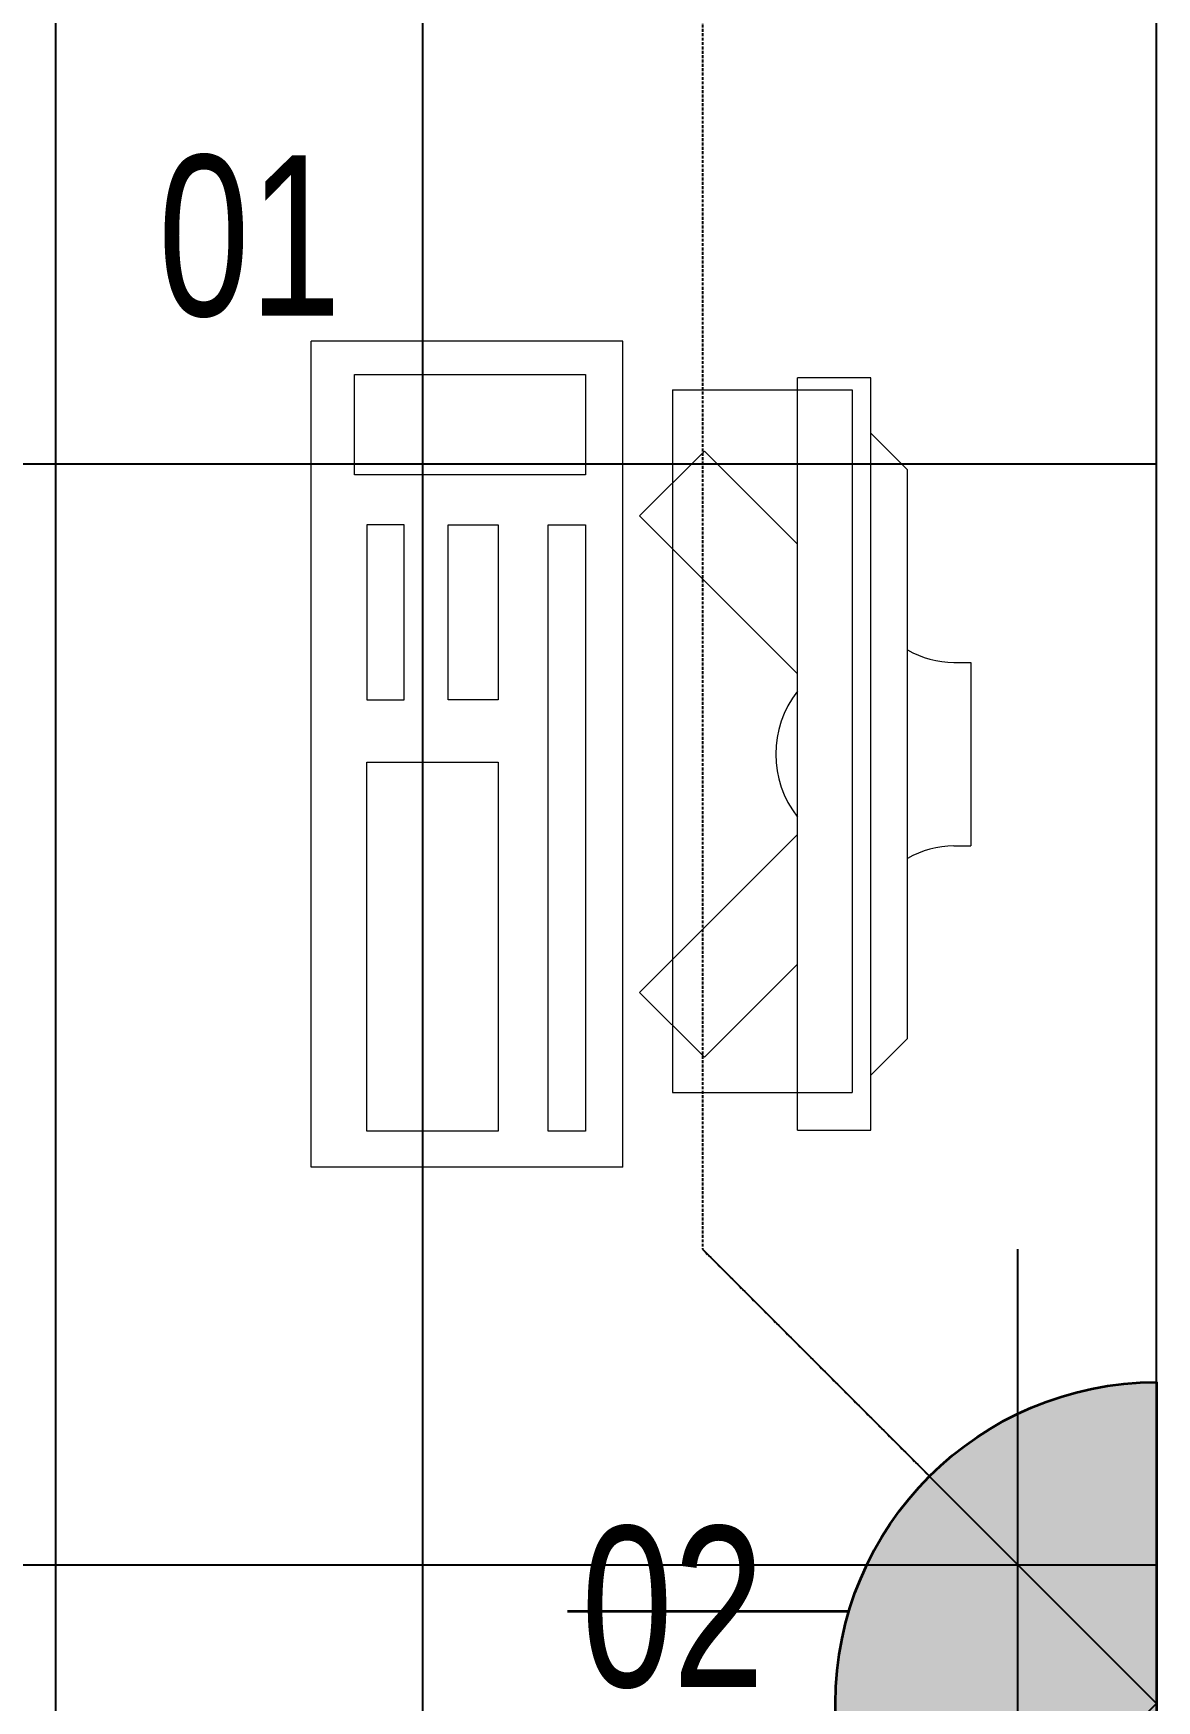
# Model space of a CAD drawing. Extents: x -178977 to 231842, y -29287 to 19916.
# Drawn here: x 38764 to 39376, y 6661 to 7570 of the extents above; entities that cross this region are included whole.
import ezdxf
from ezdxf.enums import TextEntityAlignment as Align

# ---------------------------------------------------------------- set-up
doc = ezdxf.new("R2010")
doc.units = 0
doc.header["$LTSCALE"] = 0.25
doc.linetypes.add('DASHDOT', pattern=[25.4, 12.7, -6.35, 0, -6.35])
doc.linetypes.add('HIDDEN', pattern=[9.525, 6.35, -3.175])
for name, color, linetype, lineweight in [('01-First Floor-FUR$0$72_EGR_EQP_TAG', 142, 'Continuous', 5), ('01-First Floor-FUR$0$LOADING', 253, 'Continuous', 5), ('01-First Floor-FUR$0$Walls', 251, 'Continuous', 5), ('E-LITE-CLNG-CNDT', 6, 'DASHDOT', 35), ('E-LITE-EXIT-NUMB', 6, 'Continuous', 25), ('E-POWR-FLOR-CNDT', 6, 'HIDDEN', 25), ('E-POWR-WALL @ 100', 4, 'Continuous', 35)]:
    doc.layers.add(name, color=color, linetype=linetype, lineweight=lineweight)
doc.layers.add('01-First Floor-FUR$0$FALSE CEILING', color=251, linetype='Continuous')
doc.styles.add('01-First Floor-FUR$0$X3G_ENTITY_257CFD', font='swisscl.ttf', dxfattribs={"height": 200})
doc.styles.add('DC_SIMPLEX', font='SIMPLEX.shx', dxfattribs={"width": 0.7})

# ---------------------------------------------------------------- blocks, each defined once
blk = doc.blocks.new('01-First Floor-FUR$0$ITCWLS1-P')
at = {"layer": '01-First Floor-FUR$0$LOADING'}
for p, q in [((-0.17, 0.45), (-0.17, 0)), ((-0.17, 0.45), (0, 0.45)), ((0, 0.45), (0, 0)), ((-0.26509, 0.43, 0), (-0.30509, 0.43, 0)), ((-0.30509, 0.43, 0), (-0.30509, 0.02, 0)), ((-0.26509, 0.43, 0), (-0.26509, 0.02, 0)), ((-0.14957, 0.43047), (-0.12914, 0.43047)), ((-0.12914, 0.43047), (-0.12914, 0.40893)), ((-0.197, 0.40939), (-0.295, 0.40939)), ((-0.295, 0.02639), (-0.295, 0.40939)), ((-0.197, 0.02639), (-0.197, 0.40939)), ((-0.32509, 0.38, 0), (-0.30509, 0.4, 0)), ((-0.32509, 0.38, 0), (-0.32509, 0.07, 0)), ((-0.35032, 0.275), (-0.35961, 0.275)), ((-0.35961, 0.175), (-0.35961, 0.275)), ((-0.35032, 0.175), (-0.35961, 0.175)), ((-0.32509, 0.07, 0), (-0.30509, 0.05, 0)), ((-0.30509, 0.02, 0), (-0.26509, 0.02, 0)), ((-0.197, 0.02639), (-0.295, 0.02639)), ((-0.17, 0), (0, 0))]:
    blk.add_line(p, q, dxfattribs=at)
at = {"layer": '01-First Floor-FUR$0$LOADING', "extrusion": (2.48281e-10, 3.18408e-10, -1)}
for p, q in [((-0.26509, 0.33952), (-0.21443, 0.39019)), ((-0.17907, 0.35483), (-0.21443, 0.39019)), ((-0.26509, 0.26881), (-0.17907, 0.35483))]:
    blk.add_line(p, q, dxfattribs=at)
at = {"layer": '01-First Floor-FUR$0$LOADING', "extrusion": (2.48281e-10, -3.18408e-10, -1)}
for p, q in [((-0.26509, 0.18119), (-0.17907, 0.09517)), ((-0.26509, 0.11048), (-0.21443, 0.05981)), ((-0.17907, 0.09517), (-0.21443, 0.05981))]:
    blk.add_line(p, q, dxfattribs=at)
at = {"layer": '01-First Floor-FUR$0$LOADING'}
for points in [[(-0.12914, 0.40893), (-0.12914, 0.09996), (-0.14957, 0.09996), (-0.14957, 0.43047)], [(-0.14957, 0.09997), (-0.14957, 0.09997), (-0.14957, 0.09997), (-0.14957, 0.09997), (-0.14957, 0.09997), (-0.14957, 0.09997), (-0.14957, 0.09997), (-0.14957, 0.09997), (-0.14957, 0.09997)], [(-0.14957, 0.09997), (-0.14957, 0.09997), (-0.14957, 0.09997), (-0.14957, 0.09997), (-0.14957, 0.09997), (-0.14957, 0.09997), (-0.14957, 0.09997), (-0.14957, 0.09997), (-0.14957, 0.09997), (-0.14957, 0.09997), (-0.14957, 0.09997), (-0.14957, 0.09997), (-0.14957, 0.09997), (-0.14957, 0.09997), (-0.14957, 0.09997), (-0.14957, 0.09997), (-0.14957, 0.09997), (-0.14957, 0.09997)], [(-0.14957, 0.09996), (-0.14957, 0.09996), (-0.14957, 0.09996), (-0.14957, 0.09996), (-0.14957, 0.09996), (-0.14957, 0.09996), (-0.14957, 0.09996), (-0.14957, 0.09996), (-0.14957, 0.09996), (-0.14957, 0.09996)], [(-0.14957, 0.09996), (-0.14957, 0.09996), (-0.14957, 0.09996), (-0.14957, 0.09996), (-0.14957, 0.09996), (-0.14957, 0.09996), (-0.14957, 0.09996)], [(-0.14957, 0.09997), (-0.14957, 0.09997), (-0.14957, 0.09997), (-0.14957, 0.09997), (-0.14957, 0.09997), (-0.14957, 0.09997), (-0.14957, 0.09997), (-0.14957, 0.09997), (-0.14957, 0.09997), (-0.14957, 0.09997)], [(-0.14957, 0.09997), (-0.14957, 0.09997), (-0.14957, 0.09997), (-0.14957, 0.09997), (-0.14957, 0.09997), (-0.14957, 0.09997), (-0.14957, 0.09997), (-0.14957, 0.09997), (-0.14957, 0.09997), (-0.14957, 0.09997), (-0.14957, 0.09997), (-0.14957, 0.09997), (-0.14957, 0.09997), (-0.14957, 0.09997), (-0.14957, 0.09997)], [(-0.14957, 0.09997), (-0.14957, 0.09997), (-0.14957, 0.09997), (-0.14957, 0.09997), (-0.14957, 0.09997), (-0.14957, 0.09997), (-0.14957, 0.09997), (-0.14957, 0.09997), (-0.14957, 0.09997), (-0.14957, 0.09997)], [(-0.14957, 0.09997), (-0.14957, 0.09997), (-0.14957, 0.09997), (-0.14957, 0.09997), (-0.14957, 0.09997), (-0.14957, 0.09997), (-0.14957, 0.09997), (-0.14957, 0.09997), (-0.14957, 0.09997), (-0.14957, 0.09997)], [(-0.14957, 0.09996), (-0.14957, 0.09996), (-0.14957, 0.09996), (-0.14957, 0.09996), (-0.14957, 0.09996), (-0.14957, 0.09996), (-0.14957, 0.09996), (-0.14957, 0.09996), (-0.14957, 0.09996), (-0.14957, 0.09996), (-0.14957, 0.09996), (-0.14957, 0.09996), (-0.14957, 0.09996), (-0.14957, 0.09996), (-0.14957, 0.09996), (-0.14957, 0.09996), (-0.14957, 0.09996), (-0.14957, 0.09996), (-0.14957, 0.09997), (-0.14957, 0.09997), (-0.14957, 0.09997), (-0.14957, 0.09997), (-0.14957, 0.09997), (-0.14957, 0.09997), (-0.14957, 0.09997), (-0.14957, 0.09997), (-0.14957, 0.09997), (-0.14957, 0.09997), (-0.14957, 0.09997), (-0.14957, 0.09997), (-0.14957, 0.09997), (-0.14957, 0.09997), (-0.14956, 0.09997), (-0.14956, 0.09997), (-0.14956, 0.09997), (-0.14956, 0.09996), (-0.14956, 0.09996), (-0.14956, 0.09996), (-0.14956, 0.09996), (-0.14956, 0.09996), (-0.14956, 0.09996), (-0.14956, 0.09996), (-0.14956, 0.09996), (-0.14956, 0.09996), (-0.14956, 0.09996), (-0.14956, 0.09996), (-0.14956, 0.09996), (-0.14956, 0.09996), (-0.14957, 0.09996), (-0.14957, 0.09996), (-0.14957, 0.09996), (-0.14957, 0.09996), (-0.14957, 0.09996), (-0.14957, 0.09996)], [(-0.14957, 0.09996), (-0.14957, 0.09996), (-0.14957, 0.09996), (-0.14957, 0.09996), (-0.14957, 0.09996), (-0.14957, 0.09996), (-0.14957, 0.09996), (-0.14957, 0.09996), (-0.14957, 0.09996), (-0.14957, 0.09996), (-0.14957, 0.09997), (-0.14957, 0.09997), (-0.14957, 0.09997), (-0.14957, 0.09996), (-0.14957, 0.09996), (-0.14957, 0.09996), (-0.14957, 0.09996), (-0.14957, 0.09996), (-0.14957, 0.09996), (-0.14957, 0.09997), (-0.14957, 0.09997), (-0.14957, 0.09997), (-0.14957, 0.09997), (-0.14957, 0.09997), (-0.14957, 0.09997), (-0.14957, 0.09997), (-0.14957, 0.09997), (-0.14957, 0.09997), (-0.14957, 0.09997), (-0.14957, 0.09997), (-0.14957, 0.09997), (-0.14957, 0.09997), (-0.14957, 0.09997), (-0.14957, 0.09997), (-0.14957, 0.09997), (-0.14957, 0.09997), (-0.14957, 0.09997), (-0.14957, 0.09997), (-0.14957, 0.09997), (-0.14957, 0.09997), (-0.14957, 0.09997), (-0.14957, 0.09997), (-0.14957, 0.09997), (-0.14957, 0.09997), (-0.14957, 0.09997), (-0.14957, 0.09997), (-0.14957, 0.09997), (-0.14957, 0.09997), (-0.14957, 0.09997), (-0.14957, 0.09997), (-0.14957, 0.09997), (-0.14957, 0.09997), (-0.14957, 0.09997), (-0.14957, 0.09997), (-0.14957, 0.09997), (-0.14957, 0.09997), (-0.14957, 0.09997), (-0.14957, 0.09997), (-0.14957, 0.09997), (-0.14957, 0.09997), (-0.14957, 0.09997), (-0.14957, 0.09997), (-0.14957, 0.09997), (-0.14957, 0.09997), (-0.14957, 0.09997), (-0.14957, 0.09997), (-0.14957, 0.09997), (-0.14957, 0.09997), (-0.14957, 0.09997), (-0.14957, 0.09997), (-0.14957, 0.09997), (-0.14957, 0.09997), (-0.14957, 0.09997), (-0.14957, 0.09997), (-0.14957, 0.09997), (-0.14957, 0.09997), (-0.14957, 0.09997), (-0.14957, 0.09997), (-0.14957, 0.09997), (-0.14957, 0.09997), (-0.14956, 0.09997), (-0.14957, 0.09997), (-0.14957, 0.09997), (-0.14957, 0.09997), (-0.14957, 0.09997), (-0.14956, 0.09997), (-0.14957, 0.09997), (-0.14957, 0.09997), (-0.14957, 0.09997), (-0.14957, 0.09997), (-0.14957, 0.09997), (-0.14957, 0.09997), (-0.14957, 0.09997), (-0.14957, 0.09997), (-0.14957, 0.09997), (-0.14957, 0.09997), (-0.14956, 0.09997), (-0.14957, 0.09996), (-0.14957, 0.09996), (-0.14957, 0.09996), (-0.14956, 0.09996), (-0.14957, 0.09996), (-0.14957, 0.09996), (-0.14957, 0.09996), (-0.14957, 0.09996), (-0.14957, 0.09996), (-0.14957, 0.09996), (-0.14957, 0.09996), (-0.14957, 0.09996), (-0.14957, 0.09996), (-0.14957, 0.09996)], [(-0.14957, 0.09996), (-0.14957, 0.09996), (-0.14957, 0.09996), (-0.14957, 0.09996), (-0.14957, 0.09996), (-0.14957, 0.09996), (-0.14957, 0.09996), (-0.14957, 0.09996)], [(-0.14957, 0.09996), (-0.14957, 0.09996), (-0.14957, 0.09996), (-0.14957, 0.09996), (-0.14957, 0.09996), (-0.14957, 0.09996), (-0.14957, 0.09996), (-0.14957, 0.09996), (-0.14957, 0.09996), (-0.14957, 0.09996), (-0.14957, 0.09996), (-0.14957, 0.09996), (-0.14957, 0.09996), (-0.14957, 0.09996), (-0.14957, 0.09996), (-0.14957, 0.09996), (-0.14957, 0.09996), (-0.14957, 0.09996), (-0.14957, 0.09996), (-0.14957, 0.09996), (-0.14957, 0.09996), (-0.14957, 0.09996), (-0.14957, 0.09996), (-0.14957, 0.09996), (-0.14957, 0.09996), (-0.14957, 0.09996), (-0.14957, 0.09996), (-0.14957, 0.09996), (-0.14957, 0.09996), (-0.14957, 0.09996), (-0.14957, 0.09996), (-0.14957, 0.09996), (-0.14957, 0.09996), (-0.14957, 0.09996), (-0.14957, 0.09996), (-0.14957, 0.09996), (-0.14957, 0.09996), (-0.14957, 0.09996), (-0.14957, 0.09996), (-0.14957, 0.09996), (-0.14957, 0.09996), (-0.14957, 0.09996), (-0.14957, 0.09996), (-0.14957, 0.09996), (-0.14957, 0.09996), (-0.14957, 0.09996), (-0.14957, 0.09996), (-0.14957, 0.09996), (-0.14956, 0.09996), (-0.14956, 0.09996), (-0.14956, 0.09996), (-0.14956, 0.09996), (-0.14957, 0.09996), (-0.14957, 0.09996), (-0.14957, 0.09996), (-0.14957, 0.09996), (-0.14957, 0.09996), (-0.14957, 0.09996), (-0.14956, 0.09996), (-0.14957, 0.09996), (-0.14957, 0.09996), (-0.14957, 0.09996), (-0.14957, 0.09996), (-0.14957, 0.09996), (-0.14957, 0.09996), (-0.14957, 0.09996), (-0.14957, 0.09996), (-0.14957, 0.09996), (-0.14957, 0.09996), (-0.14956, 0.09996), (-0.14956, 0.09996), (-0.14957, 0.09996), (-0.14957, 0.09996), (-0.14957, 0.09996), (-0.14957, 0.09996), (-0.14957, 0.09996), (-0.14957, 0.09996), (-0.14957, 0.09996), (-0.14957, 0.09996), (-0.14957, 0.09996), (-0.14957, 0.09996), (-0.14957, 0.09996), (-0.14957, 0.09996), (-0.14957, 0.09996), (-0.14957, 0.09996), (-0.14957, 0.09996), (-0.14957, 0.09996), (-0.14957, 0.09996), (-0.14957, 0.09996)], [(-0.14957, 0.09996), (-0.14957, 0.09996), (-0.14957, 0.09996), (-0.14957, 0.09996), (-0.14957, 0.09996), (-0.14957, 0.09996), (-0.14957, 0.09996), (-0.14957, 0.09996), (-0.14957, 0.09996), (-0.14957, 0.09996), (-0.14957, 0.09996), (-0.14957, 0.09996)], [(-0.14957, 0.09996), (-0.14957, 0.09996), (-0.14956, 0.09996), (-0.14956, 0.09996), (-0.14956, 0.09996), (-0.14956, 0.09996), (-0.14957, 0.09996)], [(-0.14957, 0.09996), (-0.14957, 0.09996), (-0.14957, 0.09996), (-0.14957, 0.09996), (-0.14957, 0.09996), (-0.14957, 0.09996), (-0.14957, 0.09996), (-0.14957, 0.09996), (-0.14957, 0.09996), (-0.14956, 0.09996), (-0.14956, 0.09996), (-0.14956, 0.09996), (-0.14956, 0.09996), (-0.14956, 0.09996), (-0.14956, 0.09996), (-0.14956, 0.09996), (-0.14957, 0.09996)]]:
    blk.add_lwpolyline(points, dxfattribs=at)
for points in [[(-0.1019, 0.43047), (-0.03039, 0.43047), (-0.03039, 0.22944), (-0.1019, 0.22944)], [(-0.1019, 0.19536), (-0.07466, 0.19536), (-0.07466, 0.09996), (-0.1019, 0.09996)], [(-0.03039, 0.19536), (-0.05082, 0.19536), (-0.05082, 0.09996), (-0.03039, 0.09996)], [(-0.14956, 0.09996), (-0.14956, 0.09996), (-0.14956, 0.09996), (-0.14956, 0.09996), (-0.14956, 0.09996), (-0.14956, 0.09996), (-0.14956, 0.09996), (-0.14956, 0.09996), (-0.14957, 0.09996), (-0.14957, 0.09996), (-0.14957, 0.09996), (-0.14957, 0.09996), (-0.14957, 0.09996), (-0.14957, 0.09996), (-0.14957, 0.09996), (-0.14957, 0.09996), (-0.14957, 0.09996), (-0.14957, 0.09996), (-0.14957, 0.09996), (-0.14957, 0.09996), (-0.14957, 0.09996), (-0.14957, 0.09996), (-0.14957, 0.09996), (-0.14957, 0.09996), (-0.14957, 0.09996), (-0.14957, 0.09996), (-0.14957, 0.09996), (-0.14957, 0.09996), (-0.14957, 0.09996), (-0.14957, 0.09996), (-0.14957, 0.09996), (-0.14957, 0.09996), (-0.14957, 0.09996), (-0.14957, 0.09996), (-0.14957, 0.09996), (-0.14957, 0.09996), (-0.14957, 0.09996), (-0.14957, 0.09996), (-0.14957, 0.09996), (-0.14957, 0.09996), (-0.14957, 0.09996), (-0.14957, 0.09996), (-0.14957, 0.09996), (-0.14957, 0.09996), (-0.14957, 0.09996), (-0.14957, 0.09996), (-0.14957, 0.09996), (-0.14957, 0.09996), (-0.14957, 0.09996), (-0.14957, 0.09996), (-0.14957, 0.09996), (-0.14957, 0.09996), (-0.14957, 0.09996), (-0.14957, 0.09996), (-0.14957, 0.09996), (-0.14957, 0.09996), (-0.14957, 0.09996), (-0.14956, 0.09996), (-0.14956, 0.09996), (-0.14956, 0.09996), (-0.14956, 0.09996), (-0.14956, 0.09996), (-0.14956, 0.09996), (-0.14956, 0.09996), (-0.14956, 0.09996), (-0.14956, 0.09996), (-0.14956, 0.09996), (-0.14956, 0.09996), (-0.14956, 0.09996), (-0.14956, 0.09996), (-0.14956, 0.09996), (-0.14956, 0.09996), (-0.14956, 0.09996), (-0.14956, 0.09996), (-0.14956, 0.09996), (-0.14956, 0.09996), (-0.14956, 0.09996), (-0.14956, 0.09996), (-0.14956, 0.09996), (-0.14956, 0.09996), (-0.14956, 0.09996), (-0.14956, 0.09996), (-0.14956, 0.09996), (-0.14956, 0.09996), (-0.14956, 0.09996), (-0.14956, 0.09996), (-0.14956, 0.09996), (-0.14956, 0.09996), (-0.14956, 0.09996), (-0.14957, 0.09996), (-0.14957, 0.09996), (-0.14957, 0.09996), (-0.14957, 0.09996), (-0.14957, 0.09996), (-0.14957, 0.09996), (-0.14957, 0.09996), (-0.14957, 0.09996), (-0.14957, 0.09996), (-0.14957, 0.09996), (-0.14957, 0.09996), (-0.14957, 0.09996), (-0.14957, 0.09996), (-0.14957, 0.09996), (-0.14957, 0.09996), (-0.14957, 0.09996), (-0.14957, 0.09996), (-0.14957, 0.09996), (-0.14957, 0.09996), (-0.14957, 0.09996), (-0.14957, 0.09996), (-0.14957, 0.09996), (-0.14957, 0.09996), (-0.14957, 0.09996), (-0.14957, 0.09996), (-0.14957, 0.09996), (-0.14957, 0.09996), (-0.14957, 0.09996), (-0.14957, 0.09996), (-0.14957, 0.09996), (-0.14957, 0.09996), (-0.14957, 0.09996), (-0.14957, 0.09996), (-0.14957, 0.09996), (-0.14957, 0.09996), (-0.14957, 0.09996), (-0.14957, 0.09996), (-0.14957, 0.09996), (-0.14957, 0.09996), (-0.14957, 0.09996), (-0.14957, 0.09996), (-0.14957, 0.09996), (-0.14957, 0.09996), (-0.14957, 0.09996), (-0.14957, 0.09996), (-0.14957, 0.09996), (-0.14957, 0.09996), (-0.14957, 0.09996), (-0.14957, 0.09996), (-0.14957, 0.09996), (-0.14957, 0.09996), (-0.14957, 0.09996), (-0.14957, 0.09996), (-0.14957, 0.09996), (-0.14957, 0.09996), (-0.14957, 0.09996), (-0.14957, 0.09996), (-0.14957, 0.09996), (-0.14957, 0.09996), (-0.14957, 0.09996), (-0.14957, 0.09996), (-0.14957, 0.09996), (-0.14957, 0.09996), (-0.14957, 0.09996), (-0.14957, 0.09996), (-0.14956, 0.09996), (-0.14956, 0.09996), (-0.14956, 0.09996), (-0.14956, 0.09996), (-0.14956, 0.09996), (-0.14956, 0.09996), (-0.14956, 0.09996), (-0.14956, 0.09996), (-0.14956, 0.09996), (-0.14956, 0.09996), (-0.14956, 0.09996), (-0.14956, 0.09996), (-0.14956, 0.09996), (-0.14956, 0.09996), (-0.14956, 0.09996), (-0.14956, 0.09996), (-0.14956, 0.09996), (-0.14956, 0.09996), (-0.14956, 0.09996), (-0.14956, 0.09996), (-0.14956, 0.09996), (-0.14956, 0.09996), (-0.14956, 0.09996), (-0.14956, 0.09996), (-0.14956, 0.09996), (-0.14956, 0.09996), (-0.14956, 0.09996), (-0.14956, 0.09996), (-0.14956, 0.09996), (-0.14956, 0.09996), (-0.14956, 0.09996), (-0.14956, 0.09996), (-0.14956, 0.09996), (-0.14956, 0.09996), (-0.14956, 0.09996), (-0.14956, 0.09996), (-0.14956, 0.09996), (-0.14956, 0.09996), (-0.14956, 0.09996), (-0.14956, 0.09996), (-0.14956, 0.09996), (-0.14956, 0.09996), (-0.14956, 0.09996), (-0.14956, 0.09996), (-0.14956, 0.09996), (-0.14956, 0.09996), (-0.14956, 0.09996), (-0.14957, 0.09996), (-0.14957, 0.09996), (-0.14957, 0.09996), (-0.14957, 0.09996), (-0.14957, 0.09996), (-0.14957, 0.09996), (-0.14957, 0.09996), (-0.14957, 0.09996), (-0.14957, 0.09996), (-0.14957, 0.09996), (-0.14957, 0.09996), (-0.14957, 0.09996), (-0.14957, 0.09996), (-0.14957, 0.09996), (-0.14957, 0.09996), (-0.14957, 0.09996), (-0.14957, 0.09996), (-0.14957, 0.09996), (-0.14957, 0.09996), (-0.14957, 0.09996), (-0.14957, 0.09996), (-0.14957, 0.09996), (-0.14957, 0.09996), (-0.14957, 0.09996), (-0.14957, 0.09996), (-0.14957, 0.09996), (-0.14957, 0.09996), (-0.14957, 0.09996), (-0.14957, 0.09996), (-0.14957, 0.09996), (-0.14957, 0.09996), (-0.14957, 0.09996), (-0.14957, 0.09996), (-0.14957, 0.09996), (-0.14956, 0.09996), (-0.14956, 0.09996), (-0.14956, 0.09996), (-0.14956, 0.09996), (-0.14956, 0.09996), (-0.14956, 0.09996), (-0.14956, 0.09996), (-0.14956, 0.09996), (-0.14956, 0.09996), (-0.14956, 0.09996), (-0.14956, 0.09996), (-0.14956, 0.09996), (-0.14956, 0.09996), (-0.14956, 0.09996), (-0.14956, 0.09996), (-0.14956, 0.09996), (-0.14956, 0.09996), (-0.14956, 0.09996), (-0.14956, 0.09996), (-0.14956, 0.09996), (-0.14956, 0.09996), (-0.14956, 0.09996), (-0.14956, 0.09996), (-0.14956, 0.09996), (-0.14956, 0.09996), (-0.14956, 0.09996), (-0.14956, 0.09996), (-0.14956, 0.09996), (-0.14956, 0.09996), (-0.14956, 0.09996), (-0.14956, 0.09996), (-0.14956, 0.09996), (-0.14956, 0.09996), (-0.14956, 0.09996), (-0.14956, 0.09996), (-0.14956, 0.09996), (-0.14956, 0.09996), (-0.14956, 0.09996), (-0.14956, 0.09996), (-0.14956, 0.09996), (-0.14956, 0.09996), (-0.14956, 0.09996)], [(-0.14957, 0.09996), (-0.14957, 0.09996), (-0.14957, 0.09996), (-0.14957, 0.09996), (-0.14957, 0.09996), (-0.14957, 0.09996), (-0.14957, 0.09996), (-0.14957, 0.09996), (-0.14957, 0.09996), (-0.14957, 0.09996), (-0.14957, 0.09996), (-0.14957, 0.09996), (-0.14957, 0.09996), (-0.14957, 0.09996), (-0.14957, 0.09996), (-0.14957, 0.09996), (-0.14957, 0.09996), (-0.14957, 0.09996), (-0.14957, 0.09996), (-0.14957, 0.09996), (-0.14957, 0.09996), (-0.14957, 0.09996), (-0.14957, 0.09996), (-0.14957, 0.09996), (-0.14957, 0.09996), (-0.14957, 0.09996), (-0.14957, 0.09996), (-0.14957, 0.09996), (-0.14957, 0.09996), (-0.14957, 0.09996), (-0.14957, 0.09996), (-0.14957, 0.09996), (-0.14957, 0.09996), (-0.14957, 0.09996), (-0.14957, 0.09996), (-0.14957, 0.09996), (-0.14957, 0.09996), (-0.14957, 0.09996), (-0.14957, 0.09996), (-0.14957, 0.09996), (-0.14957, 0.09996), (-0.14957, 0.09996), (-0.14957, 0.09996), (-0.14957, 0.09996), (-0.14957, 0.09996), (-0.14957, 0.09996), (-0.14957, 0.09996), (-0.14957, 0.09996), (-0.14957, 0.09996), (-0.14957, 0.09996), (-0.14957, 0.09996), (-0.14957, 0.09996), (-0.14957, 0.09996), (-0.14957, 0.09996), (-0.14957, 0.09996), (-0.14957, 0.09996), (-0.14957, 0.09996), (-0.14957, 0.09996), (-0.14957, 0.09996), (-0.14957, 0.09996), (-0.14957, 0.09996), (-0.14957, 0.09996), (-0.14957, 0.09996), (-0.14957, 0.09996), (-0.14957, 0.09996), (-0.14957, 0.09996), (-0.14957, 0.09996), (-0.14957, 0.09996), (-0.14957, 0.09996), (-0.14957, 0.09996), (-0.14957, 0.09996), (-0.14957, 0.09996), (-0.14957, 0.09996), (-0.14957, 0.09996), (-0.14957, 0.09996), (-0.14957, 0.09996), (-0.14957, 0.09996), (-0.14957, 0.09996), (-0.14957, 0.09996), (-0.14957, 0.09996), (-0.14957, 0.09996), (-0.14957, 0.09996), (-0.14957, 0.09996), (-0.14957, 0.09996), (-0.14957, 0.09996), (-0.14957, 0.09996), (-0.14957, 0.09996), (-0.14957, 0.09996), (-0.14957, 0.09996), (-0.14957, 0.09996), (-0.14957, 0.09996), (-0.14957, 0.09996), (-0.14957, 0.09996), (-0.14957, 0.09996), (-0.14957, 0.09996), (-0.14957, 0.09996), (-0.14957, 0.09996), (-0.14957, 0.09996), (-0.14957, 0.09996), (-0.14957, 0.09996), (-0.14957, 0.09996), (-0.14957, 0.09996), (-0.14957, 0.09996), (-0.14957, 0.09996), (-0.14957, 0.09996), (-0.14957, 0.09996), (-0.14957, 0.09996), (-0.14957, 0.09996), (-0.14957, 0.09996), (-0.14957, 0.09996), (-0.14957, 0.09996), (-0.14957, 0.09996), (-0.14957, 0.09996), (-0.14957, 0.09996), (-0.14957, 0.09996), (-0.14957, 0.09996), (-0.14957, 0.09996), (-0.14957, 0.09996), (-0.14957, 0.09996), (-0.14957, 0.09996), (-0.14957, 0.09996), (-0.14957, 0.09996), (-0.14957, 0.09996), (-0.14957, 0.09996), (-0.14957, 0.09996), (-0.14957, 0.09996), (-0.14957, 0.09996), (-0.14957, 0.09996), (-0.14957, 0.09996), (-0.14957, 0.09996), (-0.14957, 0.09996), (-0.14957, 0.09996), (-0.14957, 0.09996), (-0.14957, 0.09996), (-0.14957, 0.09996), (-0.14957, 0.09996), (-0.14957, 0.09996), (-0.14957, 0.09996), (-0.14957, 0.09996), (-0.14957, 0.09996), (-0.14957, 0.09996), (-0.14957, 0.09996), (-0.14957, 0.09996), (-0.14957, 0.09996), (-0.14957, 0.09996), (-0.14957, 0.09996), (-0.14957, 0.09996), (-0.14957, 0.09996), (-0.14957, 0.09996), (-0.14957, 0.09996), (-0.14957, 0.09996), (-0.14957, 0.09996), (-0.14957, 0.09996), (-0.14957, 0.09996), (-0.14957, 0.09996), (-0.14957, 0.09996), (-0.14957, 0.09996), (-0.14957, 0.09996), (-0.14957, 0.09996), (-0.14957, 0.09996), (-0.14957, 0.09996), (-0.14957, 0.09996), (-0.14957, 0.09996), (-0.14957, 0.09996), (-0.14957, 0.09996), (-0.14957, 0.09996), (-0.14957, 0.09996), (-0.14957, 0.09996), (-0.14957, 0.09996), (-0.14957, 0.09996), (-0.14957, 0.09996), (-0.14957, 0.09996), (-0.14957, 0.09996), (-0.14957, 0.09996), (-0.14957, 0.09996), (-0.14957, 0.09996), (-0.14957, 0.09996), (-0.14957, 0.09996), (-0.14957, 0.09996), (-0.14957, 0.09996), (-0.14957, 0.09996), (-0.14957, 0.09996), (-0.14957, 0.09996), (-0.14957, 0.09996), (-0.14957, 0.09996), (-0.14957, 0.09996), (-0.14957, 0.09996), (-0.14957, 0.09996), (-0.14957, 0.09996), (-0.14957, 0.09996), (-0.14957, 0.09996), (-0.14957, 0.09996), (-0.14957, 0.09996), (-0.14957, 0.09996), (-0.14957, 0.09996), (-0.14957, 0.09996), (-0.14957, 0.09996), (-0.14957, 0.09996), (-0.14957, 0.09996), (-0.14957, 0.09996), (-0.14957, 0.09996), (-0.14957, 0.09996), (-0.14957, 0.09996), (-0.14957, 0.09996), (-0.14957, 0.09996), (-0.14957, 0.09996), (-0.14957, 0.09996), (-0.14957, 0.09996), (-0.14957, 0.09996), (-0.14957, 0.09996), (-0.14957, 0.09996), (-0.14957, 0.09996), (-0.14957, 0.09996), (-0.14957, 0.09996)], [(-0.14957, 0.09996), (-0.14957, 0.09996), (-0.14957, 0.09996), (-0.14957, 0.09996), (-0.14957, 0.09996), (-0.14957, 0.09996), (-0.14957, 0.09996), (-0.14957, 0.09996), (-0.14957, 0.09996), (-0.14957, 0.09996), (-0.14957, 0.09996), (-0.14957, 0.09996), (-0.14957, 0.09996), (-0.14957, 0.09996), (-0.14957, 0.09996), (-0.14957, 0.09996), (-0.14957, 0.09996), (-0.14957, 0.09996), (-0.14957, 0.09996), (-0.14957, 0.09996), (-0.14957, 0.09996), (-0.14957, 0.09996), (-0.14957, 0.09996), (-0.14957, 0.09996), (-0.14957, 0.09996), (-0.14957, 0.09996), (-0.14957, 0.09996), (-0.14957, 0.09996), (-0.14957, 0.09996), (-0.14957, 0.09996), (-0.14957, 0.09996), (-0.14957, 0.09996), (-0.14957, 0.09996), (-0.14957, 0.09996), (-0.14957, 0.09996), (-0.14957, 0.09996), (-0.14957, 0.09996), (-0.14957, 0.09996), (-0.14957, 0.09996), (-0.14957, 0.09996), (-0.14957, 0.09996), (-0.14957, 0.09996), (-0.14957, 0.09996), (-0.14957, 0.09996), (-0.14957, 0.09996), (-0.14957, 0.09996), (-0.14957, 0.09996), (-0.14957, 0.09996), (-0.14957, 0.09996), (-0.14957, 0.09996), (-0.14957, 0.09996), (-0.14957, 0.09996), (-0.14957, 0.09996), (-0.14957, 0.09996), (-0.14957, 0.09996), (-0.14957, 0.09996), (-0.14957, 0.09996), (-0.14957, 0.09996), (-0.14957, 0.09996), (-0.14957, 0.09996), (-0.14957, 0.09996), (-0.14957, 0.09996), (-0.14957, 0.09996), (-0.14957, 0.09996), (-0.14957, 0.09996), (-0.14957, 0.09996), (-0.14957, 0.09996), (-0.14957, 0.09996), (-0.14957, 0.09996), (-0.14957, 0.09996), (-0.14957, 0.09996), (-0.14957, 0.09996), (-0.14957, 0.09996), (-0.14957, 0.09996), (-0.14957, 0.09996), (-0.14957, 0.09996), (-0.14957, 0.09996), (-0.14957, 0.09996), (-0.14957, 0.09996), (-0.14957, 0.09996), (-0.14957, 0.09996), (-0.14957, 0.09996), (-0.14957, 0.09996), (-0.14957, 0.09996), (-0.14957, 0.09996), (-0.14957, 0.09996), (-0.14957, 0.09996), (-0.14957, 0.09996), (-0.14957, 0.09996), (-0.14957, 0.09996), (-0.14957, 0.09996), (-0.14957, 0.09996), (-0.14957, 0.09996), (-0.14957, 0.09996), (-0.14957, 0.09996), (-0.14957, 0.09996), (-0.14957, 0.09996), (-0.14957, 0.09996), (-0.14957, 0.09996), (-0.14957, 0.09996), (-0.14957, 0.09996), (-0.14957, 0.09996), (-0.14957, 0.09996), (-0.14957, 0.09996), (-0.14957, 0.09996), (-0.14957, 0.09996), (-0.14957, 0.09996), (-0.14957, 0.09996), (-0.14957, 0.09996), (-0.14957, 0.09996), (-0.14957, 0.09996), (-0.14957, 0.09996), (-0.14957, 0.09996), (-0.14957, 0.09996), (-0.14957, 0.09996), (-0.14957, 0.09996), (-0.14957, 0.09996), (-0.14957, 0.09996), (-0.14957, 0.09996), (-0.14957, 0.09996), (-0.14957, 0.09996), (-0.14957, 0.09996), (-0.14957, 0.09996), (-0.14957, 0.09996), (-0.14957, 0.09996), (-0.14957, 0.09996), (-0.14957, 0.09996), (-0.14957, 0.09996), (-0.14957, 0.09996), (-0.14957, 0.09996), (-0.14957, 0.09996), (-0.14957, 0.09996), (-0.14957, 0.09996), (-0.14957, 0.09996), (-0.14957, 0.09996), (-0.14957, 0.09996), (-0.14957, 0.09996), (-0.14957, 0.09996), (-0.14957, 0.09996), (-0.14957, 0.09996), (-0.14957, 0.09996), (-0.14957, 0.09996), (-0.14957, 0.09996), (-0.14957, 0.09996), (-0.14957, 0.09996), (-0.14957, 0.09996), (-0.14957, 0.09996), (-0.14957, 0.09996), (-0.14957, 0.09996), (-0.14957, 0.09996), (-0.14957, 0.09996), (-0.14957, 0.09996), (-0.14957, 0.09996), (-0.14957, 0.09996), (-0.14957, 0.09996), (-0.14957, 0.09996), (-0.14957, 0.09996), (-0.14957, 0.09996), (-0.14957, 0.09996), (-0.14957, 0.09996), (-0.14957, 0.09996), (-0.14957, 0.09996), (-0.14957, 0.09996), (-0.14957, 0.09996), (-0.14957, 0.09996), (-0.14957, 0.09996), (-0.14957, 0.09996), (-0.14957, 0.09996), (-0.14957, 0.09996), (-0.14957, 0.09996), (-0.14957, 0.09996), (-0.14957, 0.09996), (-0.14957, 0.09996), (-0.14957, 0.09996), (-0.14957, 0.09996), (-0.14957, 0.09996), (-0.14957, 0.09996), (-0.14957, 0.09996), (-0.14957, 0.09996), (-0.14957, 0.09996), (-0.14957, 0.09996), (-0.14957, 0.09996), (-0.14957, 0.09996), (-0.14957, 0.09996), (-0.14957, 0.09996), (-0.14957, 0.09996), (-0.14957, 0.09996), (-0.14957, 0.09996), (-0.14957, 0.09996), (-0.14957, 0.09996), (-0.14957, 0.09996), (-0.14957, 0.09996), (-0.14957, 0.09996), (-0.14957, 0.09996), (-0.14957, 0.09996), (-0.14957, 0.09996), (-0.14957, 0.09996), (-0.14957, 0.09996), (-0.14957, 0.09996), (-0.14957, 0.09996), (-0.14957, 0.09996), (-0.14957, 0.09996), (-0.14957, 0.09996), (-0.14957, 0.09996), (-0.14957, 0.09996), (-0.14957, 0.09996), (-0.14957, 0.09996), (-0.14957, 0.09996), (-0.14957, 0.09996), (-0.14957, 0.09996), (-0.14957, 0.09996), (-0.14957, 0.09996), (-0.14957, 0.09996), (-0.14957, 0.09996), (-0.14957, 0.09996), (-0.14957, 0.09996), (-0.14957, 0.09996), (-0.14957, 0.09996), (-0.14957, 0.09996)], [(-0.14957, 0.0727), (-0.02358, 0.0727), (-0.02358, 0.01818), (-0.14957, 0.01818)]]:
    blk.add_lwpolyline(points, close=True, dxfattribs=at)
for centre, radius, start, end in [((-0.35032, 0.325), 0.05, 270, 300.30934), ((-0.3089, 0.225), 0.05564, 321.94311, 38.05689), ((-0.35032, 0.125), 0.05, 59.69066, 90)]:
    blk.add_arc(centre, radius, start, end, dxfattribs=at)
blk = doc.blocks.new('01-First Floor-FUR')
at = {"layer": '01-First Floor-FUR$0$FALSE CEILING', "linetype": 'Continuous'}
for p, q in [((38976, 5535), (38976, 8610)), ((35376, 7335), (39376, 7335)), ((35376, 6735), (39376, 6735))]:
    blk.add_line(p, q, dxfattribs=at)
at = {"layer": '01-First Floor-FUR$0$FALSE CEILING'}
for p, q in [((39376, 5535, -0.1), (39376, 8610, -0.1)), ((38776, 5535, -0.1), (38776, 8010, -0.1))]:
    blk.add_line(p, q, dxfattribs=at)
blk.add_lwpolyline([(39376, 8610), (35376, 8610), (35376, 5535), (39376, 5535)], close=True, dxfattribs=at)
at = {"layer": '01-First Floor-FUR$0$LOADING'}
for p, q in [((39376, 5535, -0.1), (39376, 8610, -0.1)), ((38776, 5535, -0.1), (38776, 8010, -0.1))]:
    blk.add_line(p, q, dxfattribs=at)
at = {"layer": '01-First Floor-FUR$0$Walls'}
blk.add_line((39376, 5535), (39376, 8610), dxfattribs=at)
at = {"layer": '01-First Floor-FUR$0$LOADING', "xscale": 1000, "yscale": 1000, "zscale": 1000, "rotation": 180}
blk.add_blockref('01-First Floor-FUR$0$ITCWLS1-P', (38915.18, 7401.75, -0.1), dxfattribs=at)
at = {"layer": '01-First Floor-FUR$0$72_EGR_EQP_TAG', "char_height": 87.473, "attachment_point": 2, "style": '01-First Floor-FUR$0$X3G_ENTITY_257CFD'}
for s, insert in [('01', (38881.67, 7503.09, -0.1)), ('02', (39112.32, 6755.94, -0.1))]:
    blk.add_mtext(s, dxfattribs=dict(at, insert=insert))
blk = doc.blocks.new('*U77')
h = blk.add_hatch(color=253)
edge = h.paths.add_edge_path()
edge.add_line((-1.75, 0), (1.75, 0))
edge.add_arc((0, 0), 1.75, 180, 360, ccw=False)
for p, q in [((-0.5, -1.6771), (-0.5, -3.2113)), ((0.5, -1.6771), (0.5, -3.2113))]:
    blk.add_line(p, q)
blk.add_lwpolyline([(-1.75, 0, 1), (1.75, 0)], format="xyb", close=True)
at = {"layer": 'Defpoints'}
for p, q in [((-2.4749, -2.4749), (0, 0)), ((2.4749, -2.4749), (0, 0)), ((2.4749, -0.7582), (-2.4749, -0.7582))]:
    blk.add_line(p, q, dxfattribs=at)
at = {"layer": 'E-LITE-EXIT-NUMB', "style": 'DC_SIMPLEX', "width": 0.7, "flags": 8}
blk.add_attdef('TYPE', text='', height=2, rotation=360, dxfattribs=at).set_placement((-2.682, 5.2383), align=Align.RIGHT)
blk.add_attdef('CIRCUIT', (2.682, 5.2383), '', height=2, rotation=360, dxfattribs=at)

msp = doc.modelspace()

# ---------------------------------------------------------------- linework, layer by layer
at = {"layer": 'E-POWR-FLOR-CNDT'}
msp.add_lwpolyline([(35936.76, 8486.26), (36060.5, 8362.51), (39028.51, 8362.51, -0.414214), (39128.51, 8262.51), (39128.51, 6906.96), (39252.26, 6783.21)], format="xyb", dxfattribs=at)

# ---------------------------------------------------------------- block references
at = {"layer": 'E-LITE-CLNG-CNDT'}
msp.add_blockref('01-First Floor-FUR', (0, 0), dxfattribs=at)
at = {"layer": 'E-POWR-WALL @ 100', "xscale": -100, "yscale": 100, "zscale": 100, "rotation": 270}
msp.add_blockref('*U77', (39376, 6659.47, -0.1), dxfattribs=at)

doc.saveas('drawing.dxf')
